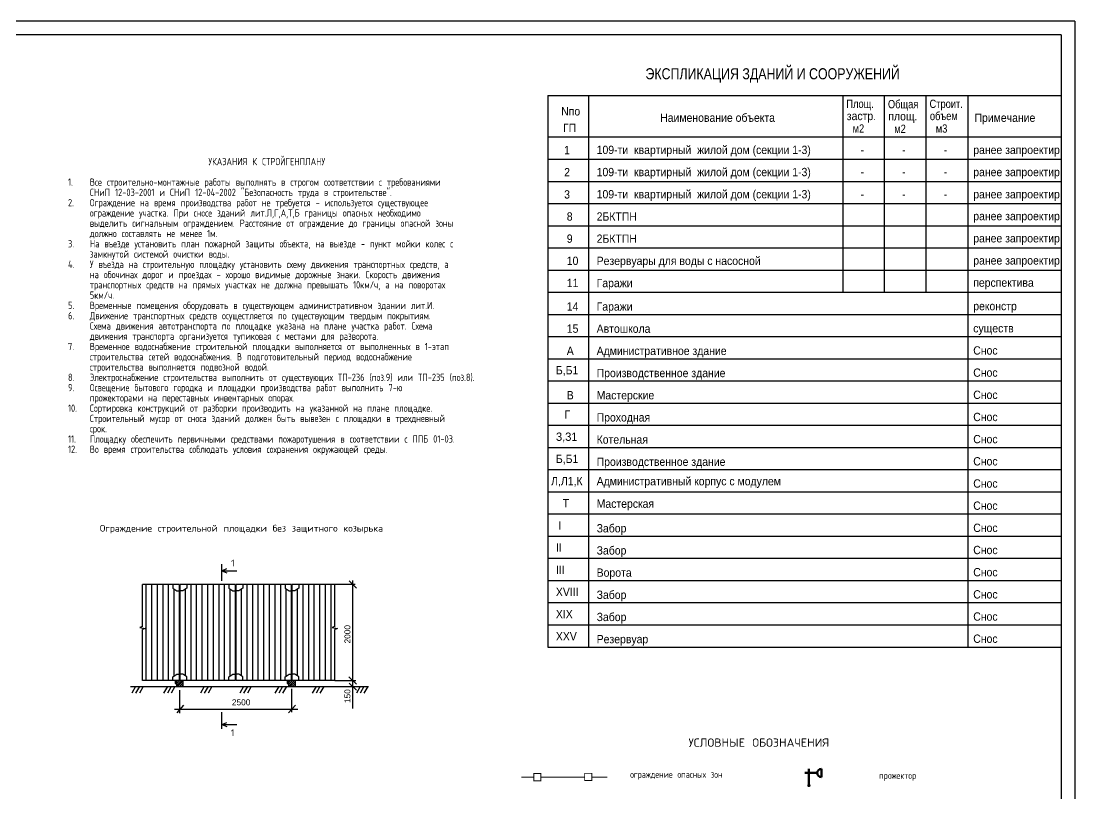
# Model space of a CAD drawing. Header units: millimetres. Extents: x 1819 to 103850, y 69161 to 132521.
# Drawn here: x 65816 to 103850, y 104640 to 132521 of the extents above; entities that cross this region are included whole.
import ezdxf

# ---------------------------------------------------------------- set-up
doc = ezdxf.new("R2010")
doc.units = ezdxf.units.MM
doc.layers.add('A0-02', color=7, linetype='Continuous', true_color=0x958875)
for name, color, linetype in [('FORMAT', 251, 'Continuous'), ('TABL', 46, 'Continuous'), ('TEXT', 7, 'Continuous'), ('стройгенплан', 7, 'Continuous')]:
    doc.layers.add(name, color=color, linetype=linetype)
doc.layers.add('Ограждение проектируемое', color=1, linetype='ограждение2', lineweight=40)
doc.styles.add('RUSS', font='arial.ttf', dxfattribs={"width": 0.8, "height": 300})
doc.styles.get("Standard").update_dxf_attribs({"font": 'txt.shx', "width": 0.8})
doc.styles.add('STYLE1', font='arial.ttf')
doc.styles.add('СГЕНЕРИР_СТИЛЬ_3', font='arial.ttf')
doc.linetypes.add('ограждение2', pattern='A,6.35,-2.54,[132,ltypeshp.shx,S=2.54,R=0,X=-2.54,Y=0],-2.54,25.4', length=36.83)

msp = doc.modelspace()

# ---------------------------------------------------------------- hatches: boundary and pattern name
at = {"ltscale": 0.5}
h = msp.add_hatch(dxfattribs=at)
h.set_pattern_fill('ANSI31', color=256, scale=16.179984, style=0)
h.set_pattern_definition([(45, (-89220.137, 88988.496), (-36.3251, 36.3251), [])])
h.paths.add_polyline_path([(71669.55, 108513.06), (71669.55, 108735.35), (71420.36, 108735.35), (71420.36, 108513.06)])
h.paths.add_polyline_path([(75714.54, 108513.06), (75714.54, 108735.35), (75465.36, 108735.35), (75465.36, 108513.06)])

# ---------------------------------------------------------------- linework, layer by layer
for p, q in [((73061.38, 112692.94), (73244.41, 112766.13)), ((73061.38, 112692.94), (73244.41, 112619.76)), ((73061.38, 112692.94), (73604.32, 112692.94)), ((77652, 112322.06), (77924.23, 112059.37)), ((77784.7, 107723.6), (77784.7, 112340.71)), ((70199.07, 110683.71), (70199.07, 112194)), ((71530.92, 112194), (70199.07, 112194)), ((70331.79, 108735.53), (70331.79, 112194)), ((70534.04, 108735.53), (70534.04, 112194)), ((70736.29, 108735.53), (70736.29, 112194)), ((70938.54, 108735.53), (70938.54, 112194)), ((71140.79, 108735.53), (71140.79, 112194)), ((71297.8, 112194), (71297.8, 112066.39)), ((71297.8, 112066.39), (71441.89, 111968.9)), ((71343.04, 108893.75), (71343.04, 112035.78)), ((71441.89, 111968.9), (71530.92, 111968.9)), ((71530.92, 108735.53), (71530.92, 112194)), ((71560.67, 108735.53), (71560.67, 112194)), ((73553.42, 112194), (71560.67, 112194)), ((71649.7, 111968.9), (71560.67, 111968.9)), ((71793.79, 112066.39), (71649.7, 111968.9)), ((71747.54, 108894.44), (71747.54, 112035.1)), ((71793.79, 112194), (71793.79, 112066.39)), ((71949.79, 108735.53), (71949.79, 112194)), ((72152.04, 108735.53), (72152.04, 112194)), ((72354.29, 108735.53), (72354.29, 112194)), ((72556.54, 108735.53), (72556.54, 112194)), ((72758.78, 108735.53), (72758.78, 112194)), ((72961.03, 108735.53), (72961.03, 112194)), ((73163.28, 108735.53), (73163.28, 112194)), ((73320.3, 112194), (73320.3, 112066.39)), ((73320.3, 112066.39), (73464.38, 111968.9)), ((73365.53, 108893.75), (73365.53, 112035.78)), ((73464.38, 111968.9), (73553.42, 111968.9)), ((73553.42, 108735.53), (73553.42, 112194)), ((73583.17, 108735.53), (73583.17, 112194)), ((75575.91, 112194), (73583.17, 112194)), ((73672.2, 111968.9), (73583.17, 111968.9)), ((73816.29, 112066.39), (73672.2, 111968.9)), ((73770.03, 108894.44), (73770.03, 112035.1)), ((73816.29, 112194), (73816.29, 112066.39)), ((73972.28, 108735.53), (73972.28, 112194)), ((74174.53, 108735.53), (74174.53, 112194)), ((74376.78, 108735.53), (74376.78, 112194)), ((74579.03, 108735.53), (74579.03, 112194)), ((74781.28, 108735.53), (74781.28, 112194)), ((74983.53, 108735.53), (74983.53, 112194)), ((75185.78, 108735.53), (75185.78, 112194)), ((75342.8, 112194), (75342.8, 112066.39)), ((75342.8, 112066.39), (75486.88, 111968.9)), ((75388.03, 108893.75), (75388.03, 112035.78)), ((75486.88, 111968.9), (75575.91, 111968.9)), ((75575.91, 108735.53), (75575.91, 112194)), ((75605.67, 108735.53), (75605.67, 112194)), ((77868.3, 112194), (75605.67, 112194)), ((75694.7, 111968.9), (75605.67, 111968.9)), ((75838.78, 112066.39), (75694.7, 111968.9)), ((75792.53, 108894.44), (75792.53, 112035.1)), ((75838.78, 112194), (75838.78, 112066.39)), ((75994.78, 108735.53), (75994.78, 112194)), ((76197.03, 108735.53), (76197.03, 112194)), ((76399.28, 108735.53), (76399.28, 112194)), ((76601.53, 108735.53), (76601.53, 112194)), ((76803.78, 108735.53), (76803.78, 112194)), ((77006.03, 108735.53), (77006.03, 112194)), ((77137.71, 110683.71), (77137.71, 112194)), ((70199.07, 110683.71), (70104.55, 110643.96)), ((77137.71, 110683.71), (77043.2, 110643.96)), ((70104.55, 110643.96), (70296.68, 110609.69)), ((70296.68, 110609.69), (70199.07, 110575.78)), ((70199.07, 108735.53), (70199.07, 110575.78)), ((77043.2, 110643.96), (77235.32, 110609.69)), ((77235.32, 110609.69), (77137.71, 110575.78)), ((77137.71, 108958.01), (77137.71, 110575.78)), ((71297.8, 108863.15), (71441.89, 108960.64)), ((71297.8, 108735.53), (71297.8, 108863.15)), ((71441.89, 108960.64), (71530.92, 108960.64)), ((71649.7, 108960.64), (71560.67, 108960.64)), ((71793.79, 108863.15), (71649.7, 108960.64)), ((71793.79, 108735.53), (71793.79, 108863.15)), ((73320.3, 108863.15), (73464.38, 108960.64)), ((73320.3, 108735.53), (73320.3, 108863.15)), ((73464.38, 108960.64), (73553.42, 108960.64)), ((73672.2, 108960.64), (73583.17, 108960.64)), ((73816.29, 108863.15), (73672.2, 108960.64)), ((73816.29, 108735.53), (73816.29, 108863.15)), ((75342.8, 108863.15), (75486.88, 108960.64)), ((75342.8, 108735.53), (75342.8, 108863.15)), ((75486.88, 108960.64), (75575.91, 108960.64)), ((75694.7, 108960.64), (75605.67, 108960.64)), ((75838.78, 108863.15), (75694.7, 108960.64)), ((75838.78, 108735.53), (75838.78, 108863.15)), ((77137.71, 108735.53), (77137.71, 108958.01)), ((77648.58, 108866.88), (77920.82, 108604.19)), ((69760.18, 108513.06), (78355.51, 108513.06)), ((69948.6, 108513.06), (69810.95, 108275.24)), ((70086.37, 108513.06), (69948.72, 108275.24)), ((70224.13, 108513.06), (70086.48, 108275.24)), ((73553.42, 108735.53), (70199.07, 108735.53)), ((71095.66, 108513.06), (70958.01, 108275.24)), ((71233.43, 108513.06), (71095.78, 108275.24)), ((71371.2, 108513.06), (71233.55, 108275.24)), ((71378.99, 108735.53), (71378.99, 108623.57)), ((71378.99, 108623.57), (71420.36, 108623.57)), ((72426.26, 108513.06), (72288.61, 108275.24)), ((72564.02, 108513.06), (72426.37, 108275.24)), ((72701.79, 108513.06), (72564.14, 108275.24)), ((77137.71, 108735.53), (73583.17, 108735.53)), ((73848.61, 108513.06), (73710.97, 108275.24)), ((73986.38, 108513.06), (73848.73, 108275.24)), ((74124.15, 108513.06), (73986.5, 108275.24)), ((75118.03, 108513.06), (74980.38, 108275.24)), ((75255.8, 108513.06), (75118.15, 108275.24)), ((75393.56, 108513.06), (75255.92, 108275.24)), ((75423.99, 108735.53), (75423.99, 108623.57)), ((75423.99, 108623.57), (75465.36, 108623.57)), ((75590.28, 107584.64), (75590.28, 108428)), ((76463.92, 108513.06), (76326.27, 108275.24)), ((76601.68, 108513.06), (76464.04, 108275.24)), ((76739.45, 108513.06), (76601.8, 108275.24)), ((77137.71, 108735.53), (77897.8, 108735.53)), ((77652, 108641.11), (77924.23, 108378.42)), ((78054.51, 108513.06), (77916.86, 108275.24)), ((78192.28, 108513.06), (78054.63, 108275.24)), ((78330.05, 108513.06), (78192.4, 108275.24)), ((71545.29, 107554.08), (71545.29, 108382.17)), ((71348.53, 107694.23), (75805.4, 107694.23)), ((71682.91, 107838.03), (71432.12, 107566.66)), ((75723.17, 107838.03), (75472.38, 107566.66)), ((73061.38, 107147.83), (73244.41, 107221.01)), ((73061.38, 107147.83), (73244.41, 107074.65)), ((73061.38, 107147.83), (73604.32, 107147.83))]:
    msp.add_line(p, q, dxfattribs=at)
at = {"color": 34, "lineweight": 70}
for p, q in [((94098.47, 105394.7), (94548.47, 105394.7)), ((94248.47, 105544.7), (94248.47, 104944.7)), ((94698.47, 105244.7), (94698.47, 105544.7))]:
    msp.add_line(p, q, dxfattribs=at)
at = {"ltscale": 0.5, "const_width": 48.54}
for points in [[(73061.38, 112930.2), (73061.38, 112320.12)], [(73061.38, 107589.51), (73061.38, 106979.42)]]:
    msp.add_lwpolyline(points, dxfattribs=at)
at = {"ltscale": 0.5}
for points in [[(71420.36, 108512.86), (71669.55, 108512.86), (71669.55, 108735.35), (71420.36, 108735.35)], [(75465.36, 108512.86), (75714.54, 108512.86), (75714.54, 108735.35), (75465.36, 108735.35)]]:
    msp.add_lwpolyline(points, close=True, dxfattribs=at)
at = {"color": 34, "lineweight": 70}
for points, const_width in [([(94218.47, 104944.7, 1), (94278.47, 104944.7, 1)], 60), ([(94240.97, 104944.7, 1), (94255.97, 104944.7, 1)], 15)]:
    msp.add_lwpolyline(points, format="xyb", close=True, dxfattribs=dict(at, const_width=const_width))
msp.add_arc((94698.47, 105394.7), 150, 90, 270, dxfattribs=at)
at = {"layer": 'FORMAT', "ltscale": 20}
for p, q in [((103850.34, 132521.49), (1821.77, 132521.49)), ((103850.34, 132521.49), (103850.34, 73121.49)), ((103350.34, 132021.49), (3821.77, 132021.49)), ((103350.34, 132021.49), (103350.34, 73621.49))]:
    msp.add_line(p, q, dxfattribs=at)
at = {"layer": 'TABL', "color": 7}
for p, q in [((84824.06, 129835.42), (103350.34, 129835.42)), ((84824.06, 129835.42), (84824.06, 109939.9)), ((86295.66, 129846.3), (86295.66, 109939.9)), ((95468.71, 129835.42), (95468.71, 122739.9)), ((96968.71, 129835.42), (96968.71, 122739.9)), ((98468.71, 129835.42), (98468.71, 122739.9)), ((99980.41, 129835.42), (99980.41, 109939.9)), ((99980.41, 129835.42), (99980.41, 109939.9)), ((84824.06, 128339.9), (103350.34, 128339.9)), ((84824.06, 127539.9), (103350.34, 127539.9)), ((84824.06, 126739.9), (103350.34, 126739.9)), ((84824.06, 125939.9), (103350.34, 125939.9)), ((84824.06, 125939.9), (103350.34, 125939.9)), ((84824.06, 125939.9), (103350.34, 125939.9)), ((84824.06, 125939.9), (103350.34, 125939.9)), ((84824.06, 125139.9), (103350.34, 125139.9)), ((84824.06, 124339.9), (103350.34, 124339.9)), ((84824.06, 123539.9), (103350.34, 123539.9)), ((84824.06, 122739.9), (103350.34, 122739.9)), ((84824.06, 122739.9), (103350.34, 122739.9)), ((84824.06, 121939.9), (103350.34, 121939.9)), ((84824.06, 121139.9), (103350.34, 121139.9)), ((84824.06, 120339.9), (103350.34, 120339.9)), ((84824.06, 119539.9), (103350.34, 119539.9)), ((84824.06, 118739.9), (103350.34, 118739.9)), ((84824.06, 117939.9), (103350.34, 117939.9)), ((84824.06, 117139.9), (103350.34, 117139.9)), ((84824.06, 116339.9), (103350.34, 116339.9)), ((84824.06, 115539.9), (103350.34, 115539.9)), ((84824.06, 114739.9), (103350.34, 114739.9)), ((84824.06, 113939.9), (103350.34, 113939.9)), ((84824.06, 113139.9), (103350.34, 113139.9)), ((84824.06, 112339.9), (103350.34, 112339.9)), ((84824.06, 111539.9), (103350.34, 111539.9)), ((84824.06, 110739.9), (103350.34, 110739.9)), ((84824.06, 110739.9), (103350.34, 110739.9)), ((84824.06, 109939.9), (103350.34, 109939.9))]:
    msp.add_line(p, q, dxfattribs=at)
at = {"layer": 'TEXT', "ltscale": 10}
for p, q in [((103350.34, 129835.42), (103350.34, 121435.42)), ((103350.34, 121435.42), (103350.34, 114206.78))]:
    msp.add_line(p, q, dxfattribs=at)
at = {"layer": 'Ограждение проектируемое', "const_width": 35}
for points in [[(84321.79, 105116.72), (84575.87, 105116.72), (84575.87, 105371.37), (84321.79, 105371.37)], [(86156.28, 105127.05), (86410.36, 105127.05), (86410.36, 105381.7), (86156.28, 105381.7)]]:
    msp.add_lwpolyline(points, close=True, dxfattribs=at)
for points in [[(83865.77, 105242.29), (84321.79, 105242.29)], [(84564.84, 105242.29), (86156.28, 105242.29)], [(86401.47, 105242.29), (86970.73, 105242.29)]]:
    msp.add_lwpolyline(points, dxfattribs=at)

# ---------------------------------------------------------------- texts
at = {"ltscale": 0.5, "style": 'STYLE1'}
for s, p in [('2000', (77701.92, 110066.97)), ('150', (77700.78, 107918.1))]:
    msp.add_text(s, height=214.327, rotation=90, dxfattribs=at).set_placement(p)
msp.add_text('2500', height=214.327, dxfattribs=at).set_placement((73425.32, 107837.67))
at = {"width": 0.7}
for s, p in [('ограждение опасных зон', (87799.52, 105221.08)), ('пpожектоp', (96783.78, 105182.66))]:
    msp.add_text(s, height=240, dxfattribs=at).set_placement(p)
at = {"layer": 'A0-02', "color": 7, "ltscale": 50, "style": 'СГЕНЕРИР_СТИЛЬ_3'}
for s, width, p in [('Nпо ', 0.9, (85309.02, 129116.25)), ('Площ.', 0.8, (95602.62, 129386.8)), ('Общая', 0.8, (97102.62, 129375.92)), ('Строит.', 0.8, (98602.62, 129386.8)), ('Наименование объекта', 0.9, (88881.89, 128886.69)), ('застр.', 0.9, (95616.77, 128948.25)), ('площ.', 0.9, (97116.77, 128937.38)), ('объем', 0.8, (98616.77, 128948.25)), ('Примечание', 0.9, (100226.81, 128885.19)), ('ГП', 0.9, (85375.08, 128522.09)), ('м2', 0.8, (95828.98, 128495.56)), ('м2', 0.8, (97328.98, 128484.68)), ('м3', 0.8, (98828.98, 128495.56)), ('1', 0.9, (85415.98, 127719.35)), ('109-ти  квартирный  жилой дом (секции 1-3)', 0.9, (86589.56, 127725.1)), ('-', 0.9, (96114.68, 127727.5)), ('-', 0.9, (97614.68, 127727.5)), ('-', 0.9, (99114.68, 127727.5)), ('ранее запроектир', 0.9, (100180.74, 127725.1)), ('2', 0.9, (85415.98, 126919.35)), ('109-ти  квартирный  жилой дом (секции 1-3)', 0.9, (86589.56, 126925.1)), ('-', 0.9, (96114.68, 126927.5)), ('-', 0.9, (97614.68, 126927.5)), ('-', 0.9, (99114.68, 126927.5)), ('ранее запроектир', 0.9, (100180.74, 126925.1)), ('3', 0.9, (85415.98, 126119.35)), ('109-ти  квартирный  жилой дом (секции 1-3)', 0.9, (86589.56, 126125.1)), ('ранее запроектир', 0.9, (100180.74, 126125.1)), ('-', 0.9, (96114.68, 126127.5)), ('-', 0.9, (97614.68, 126127.5)), ('-', 0.9, (99114.68, 126127.5)), ('8', 0.9, (85510.86, 125323.11)), ('2БКТПН', 0.9, (86589.56, 125321.42)), ('ранее запроектир', 0.9, (100180.74, 125336.39)), ('9', 0.9, (85510.86, 124523.11)), ('2БКТПН', 0.9, (86589.56, 124521.42)), ('ранее запроектир', 0.9, (100180.74, 124536.39)), ('10', 0.9, (85510.86, 123723.11)), ('Резервуары для воды с насосной', 0.9, (86589.56, 123721.42)), ('ранее запроектир', 0.9, (100180.74, 123736.39)), ('11', 0.9, (85510.86, 122923.11)), ('Гаражи', 0.9, (86589.56, 122921.42)), ('перспектива', 0.9, (100180.74, 122936.39)), ('14', 0.9, (85510.86, 122076.31)), ('Гаражи', 0.9, (86589.56, 122074.62)), ('реконстр', 0.9, (100180.74, 122089.59)), ('15', 0.9, (85510.86, 121276.31)), ('Автошкола', 0.9, (86589.56, 121274.62)), ('существ', 0.9, (100180.74, 121289.59)), ('А', 0.9, (85510.86, 120476.31)), ('Административное здание', 0.9, (86589.56, 120474.62)), ('Снос', 0.9, (100180.74, 120489.59)), ('Б,Б1', 0.9, (85118.28, 119777.03)), ('Производственное здание', 0.9, (86589.56, 119674.62)), ('Снос', 0.9, (100180.74, 119689.59)), ('В', 0.9, (85510.86, 118876.31)), ('Мастерские', 0.9, (86589.56, 118874.62)), ('Снос', 0.9, (100180.74, 118889.59)), ('Г', 0.9, (85429.46, 118177.03)), ('Проходная', 0.9, (86589.56, 118074.62)), ('Снос', 0.9, (100180.74, 118089.59)), ('З,З1', 0.9, (85118.28, 117377.03)), ('Котельная', 0.9, (86589.56, 117274.62)), ('Снос', 0.9, (100180.74, 117289.59)), ('Б,Б1', 0.9, (85118.28, 116577.03)), ('Производственное здание', 0.9, (86589.56, 116474.62)), ('Снос', 0.9, (100180.74, 116489.59)), ('Л,Л1,К', 0.9, (84946.24, 115777.03)), ('Административный корпус с модулем', 0.9, (86589.56, 115771.59)), ('Снос', 0.9, (100180.74, 115689.59)), ('Т', 0.9, (85363.94, 114977.03)), ('Мастерская', 0.9, (86589.56, 114961.84)), ('Снос', 0.9, (100180.74, 114889.59)), ('I', 0.9, (85205.96, 114177.03)), ('Забор', 0.9, (86589.56, 114074.62)), ('Снос', 0.9, (100180.74, 114089.59)), ('II', 0.9, (85118.28, 113377.03)), ('Забор', 0.9, (86589.56, 113274.62)), ('Снос', 0.9, (100180.74, 113289.59)), ('III', 0.9, (85118.28, 112577.03)), ('Ворота', 0.9, (86589.56, 112474.62)), ('Снос', 0.9, (100180.74, 112489.59)), ('XVIII', 0.9, (85118.28, 111777.03)), ('Забор', 0.9, (86589.56, 111674.62)), ('Снос', 0.9, (100180.74, 111689.59)), ('XIX', 0.9, (85118.28, 110977.03)), ('Забор', 0.9, (86589.56, 110874.62)), ('Снос', 0.9, (100180.74, 110889.59)), ('XXV', 0.9, (85118.28, 110177.03)), ('Резервуар', 0.9, (86589.56, 110074.62)), ('Снос', 0.9, (100180.74, 110089.59))]:
    msp.add_text(s, height=300, dxfattribs=dict(at, width=width)).set_placement(p)
at = {"layer": 'FORMAT', "color": 7}
for s, height, p in [('Ограждение строительной площадки без защитного козырька ', 242.6998, (68659.86, 114103.2)), ('1', 242.7, (73397.46, 112847.27)), ('1', 242.7, (73386.62, 106725.97)), ('УСЛОВНЫЕ ОБОЗНАЧЕНИЯ', 300, (89904.81, 106340.96))]:
    msp.add_text(s, height=height, dxfattribs=at).set_placement(p)
at = {"layer": 'TEXT', "color": 7, "style": 'RUSS', "width": 0.8}
msp.add_text('ЭКСПЛИКАЦИЯ ЗДАНИЙ И СООРУЖЕНИЙ', height=400, dxfattribs=at).set_placement((88350.8, 130420.71))
at = {"layer": 'стройгенплан', "linetype": 'Continuous', "insert": (67510.06, 116871.96), "char_height": 262.5, "width": 15141.1992, "attachment_point": 7, "line_spacing_factor": 0.847077}
msp.add_mtext('\\pi4280.6,l787.5,t5855.6;УКАЗАНИЯ К СТРОЙГЕНПЛАНУ\\P\\pi6783.1,t8358.1;\\P\\pi-787.5,t787.5;1.^IВсе строительно-монтажные работы выполнять в строгом соответствии с требованиями СНиП 12-03-2001 и СНиП 12-04-2002 "Безопасность труда в строительстве".\\P2.^IОграждение на время производства работ не требуется - используется существующее ограждение участка. При сносе зданий лит.Л,Г,А,Т,Б границы опасных необходимо выделить сигнальным ограждением. Расстояние от ограждение до границы опасной зоны должно составлять не менее 1м.  \\P3.^IНа въезде установить план пожарной защиты объекта, на выезде - пункт мойки колес с замкнутой системой очистки воды.\\P4.^IУ въезда на строительную площадку установить схему движения транспортных средств, а на обочинах дорог и проездах - хорошо видимые дорожные знаки. Скорость движения транспортных средств на прямых участках не должна превышать 10км/ч, а на поворотах 5км/ч.\\P5.^IВременные помещения оборудовать в существующем административном здании лит.И.\\P6.^IДвижение транспортных средств осущестляется по существующим твердым покрытиям. Схема движения автотранспорта по площадке указана на плане участка работ. Схема движения транспорта организуется тупиковая с местами для разворота. \\P7.^IВременное водоснабжение строительной площадки выполняется от выполненных в 1-этап строительства сетей водоснабжения. В подготовительный период водоснабжение строительства выполняется подвозной водой.\\P8.^IЭлектроснабжение строительства выполнить от существующих ТП-236 (поз.9) или ТП-235 (поз.8). \\P9.^IОсвещение бытового городка и площадки производства работ выполнить 7-ю прожекторами на переставных инвентарных опорах.\\P10.^IСортировка конструкций от разборки производить на указанной на плане площадке. Строительный мусор от сноса зданий должен быть вывезен с площадки в трехдневный срок. \\P11.^IПлощадку обеспечить первичными средствами пожаротушения в соответствии с ППБ 01-03. \\P12.^IВо время строительства соблюдать условия сохранения окружающей среды.      ', dxfattribs=at)

doc.saveas('drawing.dxf')
